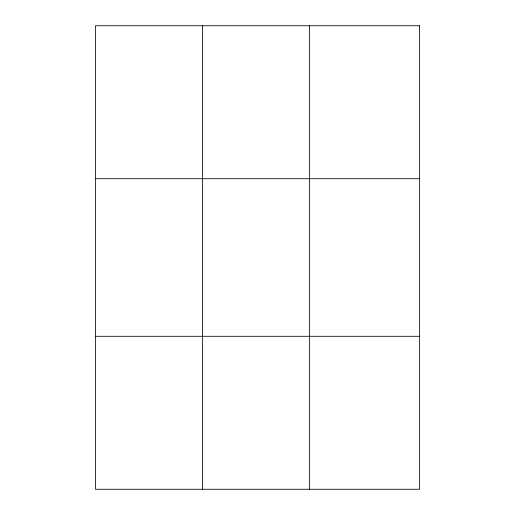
<?xml version="1.0" encoding="UTF-8"?>
<svg xmlns="http://www.w3.org/2000/svg" width="515" height="515" viewBox="0 0 515 515"><rect width="100%" height="100%" fill="white"/><g stroke="black" fill="none" stroke-linecap="round" stroke-linejoin="round"><path stroke-width="0.77" d="M202.395 489.25L202.395 25.75M309.361 489.25L309.361 25.75M95.43 178.705L419.571 178.705M95.43 336.295L419.571 336.295M419.571 25.75L419.571 489.25L95.43 489.25L95.43 25.75L419.571 25.75"/></g></svg>
